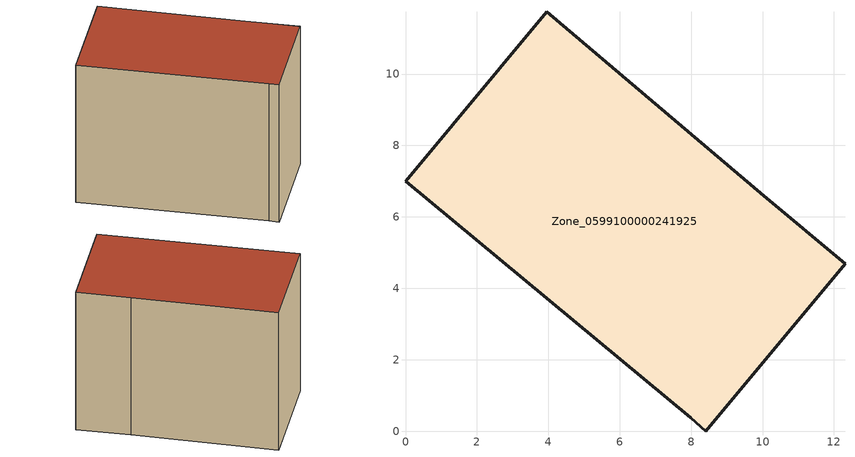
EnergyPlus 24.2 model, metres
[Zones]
Zone_0599100000241925
 floor ground (C_G): 7.98,0.38 0,7 3.96,11.74 10.03,6.59 12.31,4.69 8.41,0 z0
 wall outside (C_F): 0,7 7.98,0.38 8.41,0 12.31,4.69 10.03,6.59 3.96,11.74 0,7 z0:8.45
 roof outside (C_R): 12.31,4.69 10.03,6.59 3.96,11.74 0,7 7.98,0.38 8.41,0 z8.45
[BUILDING]
Pand.0599100000241925: North Axis=0; Terrain=City; Loads Convergence Tolerance Value=0.04; Temperature Convergence Tolerance Value=0.4; Solar Distribution=FullExterior; Maximum Number of Warmup Days=25; Minimum Number of Warmup Days=1
[Site:Location]
Rotterdam.The.Hague.AP_ZH_NLD Design_Conditions: Latitude=51.96; Longitude=4.45; Time Zone=1; Elevation=-4.5
[SITE:GROUNDTEMPERATURE:BUILDINGSURFACE]
18, 18, 18, 18, 18, 18, 18, 18, 18, 18, 18, 18
[MATERIAL] Thermal Absorptance=0.9; Solar Absorptance=0.7; Visible Absorptance=0.7
Name | Roughness | Thickness | Conductivity | Density | Specific Heat
G.TI.1946-1964 | MediumSmooth | 0.15 | 1 | 540 | 1210
F.TI.1946-1964 | Rough | 0.3 | 0.857143 | 1920 | 840
R.TI.1946-1964 | MediumRough | 0.2 | 0.277778 | 1500 | 1000
[CONSTRUCTION]
C_G: G.TI.1946-1964
C_F: F.TI.1946-1964
C_R: R.TI.1946-1964
[ZONE]
Zone_0599100000241925: Type=1; Multiplier=1; Ceiling Height=Autocalculate; Volume=Autocalculate; Floor Area=autocalculate; Part of Total Floor Area=Yes
[ZONEINFILTRATION:DESIGNFLOWRATE]
Infil_Zone_0599100000241925: Zone or ZoneList or Space or SpaceList=Zone_0599100000241925; Schedule=AlwaysOn; Design Flow Rate Calculation Method=Flow/Area; Flow Rate per Floor Area=0.003; Constant Term Coefficient=1; Temperature Term Coefficient=0; Velocity Term Coefficient=0; Velocity Squared Term Coefficient=0
[HVACTEMPLATE:ZONE:IDEALLOADSAIRSYSTEM]
Zone_0599100000241925: Maximum Heating Supply Air Temperature=50; Minimum Cooling Supply Air Temperature=13; Maximum Heating Supply Air Humidity Ratio=0.0156; Minimum Cooling Supply Air Humidity Ratio=0.0077; Heating Limit=NoLimit; Cooling Limit=NoLimit; Dehumidification Control Type=ConstantSensibleHeatRatio; Cooling Sensible Heat Ratio=0.7; Dehumidification Setpoint=60; Humidification Control Type=None; Humidification Setpoint=30; Outdoor Air Method=None; Outdoor Air Flow Rate per Person=0.00944; Outdoor Air Flow Rate per Zone Floor Area=0; Outdoor Air Flow Rate per Zone=0; Demand Controlled Ventilation Type=None; Outdoor Air Economizer Type=NoEconomizer; Heat Recovery Type=None; Sensible Heat Recovery Effectiveness=0.7; Latent Heat Recovery Effectiveness=0.65
[ZONECONTROL:THERMOSTAT]
ThermostatControl_Zone_0599100000241925: Zone or ZoneList=Zone_0599100000241925; Control Type Schedule=DualSetpointControlType; Control 1=Thermostat_Zone_0599100000241925; Temperature Difference Between Cutout And Setpoint=0
[THERMOSTATSETPOINT:DUALSETPOINT]
Thermostat_Zone_0599100000241925: Heating Setpoint Temperature Schedule=HeatingSetpoint_Zone_0599100000241925; Cooling Setpoint Temperature Schedule=CoolingSetpoint_Zone_0599100000241925
[SCHEDULE:COMPACT]
HeatingSetpoint_Zone_0599100000241925: Through: 12/31, For: AllDays, Until: 24:00, 21
CoolingSetpoint_Zone_0599100000241925: Through: 12/31, For: AllDays, Until: 24:00, 24
DualSetpointControlType: Through: 12/31, For: AllDays, Until: 24:00, 4
AlwaysOn: Through: 12/31, For: AllDays, Until: 24:00, 1
